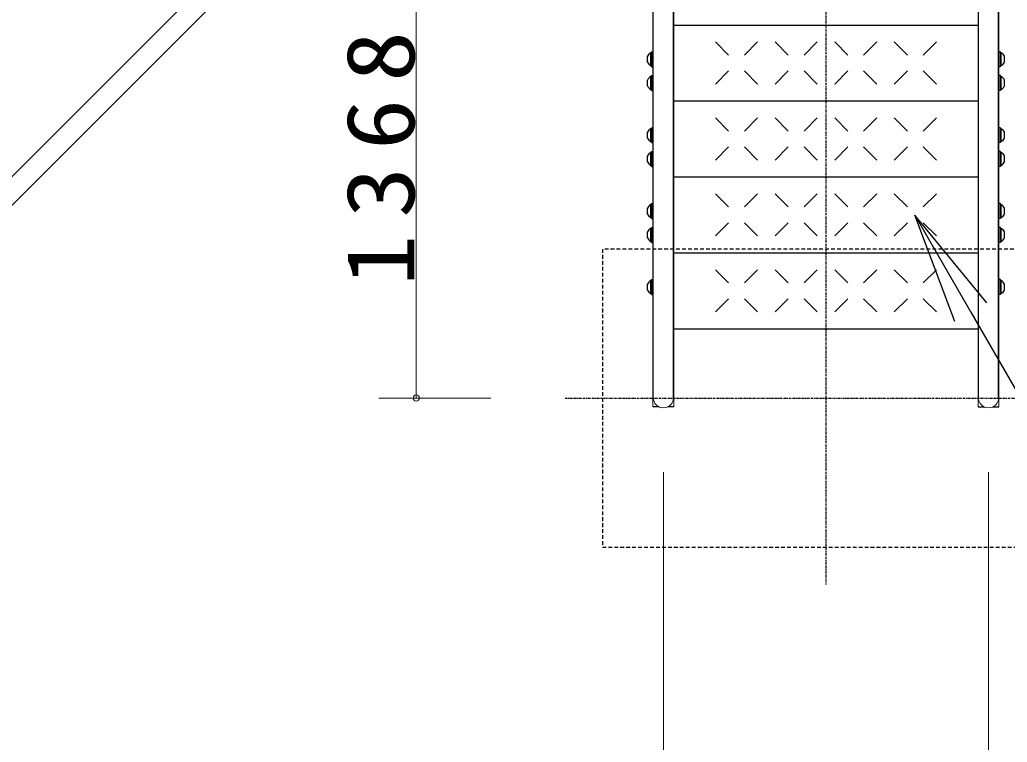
# Model space of a CAD drawing. Units: millimetres, scale not verified. Extents: x -19538 to 12, y -3090 to 13350.
# Drawn here: x -15905 to -14579, y 7690 to 8660 of the extents above; entities that cross this region are included whole.
import ezdxf

# ---------------------------------------------------------------- set-up
doc = ezdxf.new("R2010")
doc.units = ezdxf.units.MM
doc.linetypes.add('USER2', pattern=[6, 3, -1, 1, -1])
doc.linetypes.add('USER4', pattern=[8, 5, -3])
doc.layers.add('線', color=2, linetype='Continuous', lineweight=25)
doc.layers.add('補助', color=2, linetype='Continuous', lineweight=13)
doc.styles.add('ＭＳ ゴシック', font='')
doc.styles.get('ＭＳ ゴシック').set_extended_font_data('MS Gothic')

# ---------------------------------------------------------------- blocks, each defined once
blk = doc.blocks.new('dimension_origin')
at = {"color": 0, "linetype": 'Continuous', "lineweight": -2}
blk.add_circle((0, 0), 1.25, dxfattribs=at)

msp = doc.modelspace()

# ---------------------------------------------------------------- linework, layer by layer
at = {"layer": '線', "color": 20, "linetype": 'USER2'}
for p, q in [((-14822.533, 9894.998), (-14822.533, 7902.283)), ((-15172.533, 8152.283), (-14472.533, 8152.283))]:
    msp.add_line(p, q, dxfattribs=at)
at = {"layer": '線', "color": 7, "lineweight": 13}
for p, q in [((-17385.085, 6979.695), (-15178.395, 9186.385)), ((-17365.852, 6960.462), (-15159.162, 9167.152)), ((-15054.733, 8140.479), (-15054.733, 9157.614)), ((-15026.733, 8140.479), (-15026.733, 9157.614)), ((-14618.333, 8140.479), (-14618.333, 9157.614)), ((-14590.333, 8140.479), (-14590.333, 9157.614))]:
    msp.add_line(p, q, dxfattribs=at)
at = {"layer": '線'}
for p, q in [((-15054.333, 8152.781), (-15054.333, 9157.614)), ((-15027.133, 8152.781), (-15027.133, 9157.614)), ((-14617.933, 8152.781), (-14617.933, 9157.614)), ((-14590.733, 8152.781), (-14590.733, 9157.614)), ((-15026.733, 8652.866), (-14618.333, 8652.866)), ((-14953.14, 8612.52), (-14970.818, 8630.198)), ((-14914.249, 8630.198), (-14931.927, 8612.52)), ((-14873.14, 8612.52), (-14890.818, 8630.198)), ((-14834.249, 8630.198), (-14851.927, 8612.52)), ((-14793.14, 8612.52), (-14810.818, 8630.198)), ((-14754.249, 8630.198), (-14771.927, 8612.52)), ((-14713.14, 8612.52), (-14730.818, 8630.198)), ((-14674.249, 8630.198), (-14691.927, 8612.52)), ((-15056.733, 8615.611), (-15057.733, 8615.611)), ((-15057.733, 8598.311), (-15057.733, 8615.611)), ((-15056.733, 8616.961), (-15054.733, 8616.961)), ((-15056.733, 8596.961), (-15056.733, 8616.961)), ((-15056.733, 8598.311), (-15056.733, 8615.611)), ((-15054.733, 8596.961), (-15054.733, 8616.961)), ((-14588.333, 8616.961), (-14590.333, 8616.961)), ((-14590.333, 8596.961), (-14590.333, 8616.961)), ((-14588.333, 8596.961), (-14588.333, 8616.961)), ((-14588.333, 8615.611), (-14587.333, 8615.611)), ((-14588.333, 8598.311), (-14588.333, 8615.611)), ((-14587.333, 8598.311), (-14587.333, 8615.611)), ((-15062.083, 8602.961), (-15062.083, 8610.961)), ((-14582.983, 8602.961), (-14582.983, 8610.961)), ((-15056.733, 8598.311), (-15057.733, 8598.311)), ((-15056.733, 8596.961), (-15054.733, 8596.961)), ((-14953.14, 8591.307), (-14970.818, 8573.629)), ((-14914.249, 8573.629), (-14931.927, 8591.307)), ((-14873.14, 8591.307), (-14890.818, 8573.629)), ((-14834.249, 8573.629), (-14851.927, 8591.307)), ((-14793.14, 8591.307), (-14810.818, 8573.629)), ((-14754.249, 8573.629), (-14771.927, 8591.307)), ((-14713.14, 8591.307), (-14730.818, 8573.629)), ((-14674.249, 8573.629), (-14691.927, 8591.307)), ((-14588.333, 8596.961), (-14590.333, 8596.961)), ((-14588.333, 8598.311), (-14587.333, 8598.311)), ((-15062.083, 8571.056), (-15062.083, 8579.056)), ((-15056.733, 8583.706), (-15057.733, 8583.706)), ((-15057.733, 8566.406), (-15057.733, 8583.706)), ((-15056.733, 8585.056), (-15054.733, 8585.056)), ((-15056.733, 8565.056), (-15056.733, 8585.056)), ((-15056.733, 8566.406), (-15056.733, 8583.706)), ((-15054.733, 8565.056), (-15054.733, 8585.056)), ((-14588.333, 8585.056), (-14590.333, 8585.056)), ((-14590.333, 8565.056), (-14590.333, 8585.056)), ((-14588.333, 8565.056), (-14588.333, 8585.056)), ((-14588.333, 8583.706), (-14587.333, 8583.706)), ((-14588.333, 8566.406), (-14588.333, 8583.706)), ((-14587.333, 8566.406), (-14587.333, 8583.706)), ((-14582.983, 8571.056), (-14582.983, 8579.056)), ((-15056.733, 8566.406), (-15057.733, 8566.406)), ((-15056.733, 8565.056), (-15054.733, 8565.056)), ((-14588.333, 8565.056), (-14590.333, 8565.056)), ((-14588.333, 8566.406), (-14587.333, 8566.406)), ((-15026.733, 8550.961), (-14618.333, 8550.961)), ((-14953.14, 8510.615), (-14970.818, 8528.292)), ((-14914.249, 8528.292), (-14931.927, 8510.615)), ((-14873.14, 8510.615), (-14890.818, 8528.292)), ((-14834.249, 8528.292), (-14851.927, 8510.615)), ((-14793.14, 8510.615), (-14810.818, 8528.292)), ((-14754.249, 8528.292), (-14771.927, 8510.615)), ((-14713.14, 8510.615), (-14730.818, 8528.292)), ((-14674.249, 8528.292), (-14691.927, 8510.615)), ((-15056.733, 8513.706), (-15057.733, 8513.706)), ((-15057.733, 8496.406), (-15057.733, 8513.706)), ((-15056.733, 8515.056), (-15054.733, 8515.056)), ((-15056.733, 8495.056), (-15056.733, 8515.056)), ((-15056.733, 8496.406), (-15056.733, 8513.706)), ((-15054.733, 8495.056), (-15054.733, 8515.056)), ((-14588.333, 8515.056), (-14590.333, 8515.056)), ((-14590.333, 8495.056), (-14590.333, 8515.056)), ((-14588.333, 8495.056), (-14588.333, 8515.056)), ((-14588.333, 8513.706), (-14587.333, 8513.706)), ((-14588.333, 8496.406), (-14588.333, 8513.706)), ((-14587.333, 8496.406), (-14587.333, 8513.706)), ((-15062.083, 8501.056), (-15062.083, 8509.056)), ((-15056.733, 8496.406), (-15057.733, 8496.406)), ((-14588.333, 8496.406), (-14587.333, 8496.406)), ((-14582.983, 8501.056), (-14582.983, 8509.056)), ((-15056.733, 8495.056), (-15054.733, 8495.056)), ((-15056.733, 8483.151), (-15054.733, 8483.151)), ((-15056.733, 8463.151), (-15056.733, 8483.151)), ((-15054.733, 8463.151), (-15054.733, 8483.151)), ((-14953.14, 8489.402), (-14970.818, 8471.724)), ((-14914.249, 8471.724), (-14931.927, 8489.402)), ((-14873.14, 8489.402), (-14890.818, 8471.724)), ((-14834.249, 8471.724), (-14851.927, 8489.402)), ((-14793.14, 8489.402), (-14810.818, 8471.724)), ((-14754.249, 8471.724), (-14771.927, 8489.402)), ((-14713.14, 8489.402), (-14730.818, 8471.724)), ((-14674.249, 8471.724), (-14691.927, 8489.402)), ((-14588.333, 8495.056), (-14590.333, 8495.056)), ((-14588.333, 8483.151), (-14590.333, 8483.151)), ((-14590.333, 8463.151), (-14590.333, 8483.151)), ((-14588.333, 8463.151), (-14588.333, 8483.151)), ((-15062.083, 8469.151), (-15062.083, 8477.151)), ((-15056.733, 8481.801), (-15057.733, 8481.801)), ((-15057.733, 8464.501), (-15057.733, 8481.801)), ((-15056.733, 8464.501), (-15056.733, 8481.801)), ((-14588.333, 8481.801), (-14587.333, 8481.801)), ((-14588.333, 8464.501), (-14588.333, 8481.801)), ((-14587.333, 8464.501), (-14587.333, 8481.801)), ((-14582.983, 8469.151), (-14582.983, 8477.151)), ((-15056.733, 8464.501), (-15057.733, 8464.501)), ((-15056.733, 8463.151), (-15054.733, 8463.151)), ((-14588.333, 8463.151), (-14590.333, 8463.151)), ((-14588.333, 8464.501), (-14587.333, 8464.501)), ((-15026.733, 8449.056), (-14618.333, 8449.056)), ((-14953.14, 8408.71), (-14970.818, 8426.387)), ((-14914.249, 8426.387), (-14931.927, 8408.71)), ((-14873.14, 8408.71), (-14890.818, 8426.387)), ((-14834.249, 8426.387), (-14851.927, 8408.71)), ((-14793.14, 8408.71), (-14810.818, 8426.387)), ((-14754.249, 8426.387), (-14771.927, 8408.71)), ((-14713.14, 8408.71), (-14730.818, 8426.387)), ((-14674.249, 8426.387), (-14691.927, 8408.71)), ((-15062.083, 8399.151), (-15062.083, 8407.151)), ((-15056.733, 8411.801), (-15057.733, 8411.801)), ((-15057.733, 8394.501), (-15057.733, 8411.801)), ((-15056.733, 8413.151), (-15054.733, 8413.151)), ((-15056.733, 8393.151), (-15056.733, 8413.151)), ((-15056.733, 8394.501), (-15056.733, 8411.801)), ((-15054.733, 8393.151), (-15054.733, 8413.151)), ((-14588.333, 8413.151), (-14590.333, 8413.151)), ((-14590.333, 8393.151), (-14590.333, 8413.151)), ((-14588.333, 8393.151), (-14588.333, 8413.151)), ((-14588.333, 8411.801), (-14587.333, 8411.801)), ((-14588.333, 8394.501), (-14588.333, 8411.801)), ((-14587.333, 8394.501), (-14587.333, 8411.801)), ((-14582.983, 8399.151), (-14582.983, 8407.151)), ((-15056.733, 8394.501), (-15057.733, 8394.501)), ((-15056.733, 8393.151), (-15054.733, 8393.151)), ((-14588.333, 8393.151), (-14590.333, 8393.151)), ((-14588.333, 8394.501), (-14587.333, 8394.501)), ((-15056.733, 8379.895), (-15057.733, 8379.895)), ((-15057.733, 8362.595), (-15057.733, 8379.895)), ((-15056.733, 8381.245), (-15054.733, 8381.245)), ((-15056.733, 8361.245), (-15056.733, 8381.245)), ((-15056.733, 8362.595), (-15056.733, 8379.895)), ((-15054.733, 8361.245), (-15054.733, 8381.245)), ((-14953.14, 8387.496), (-14970.818, 8369.819)), ((-14914.249, 8369.819), (-14931.927, 8387.496)), ((-14873.14, 8387.496), (-14890.818, 8369.819)), ((-14834.249, 8369.819), (-14851.927, 8387.496)), ((-14793.14, 8387.496), (-14810.818, 8369.819)), ((-14754.249, 8369.819), (-14771.927, 8387.496)), ((-14713.14, 8387.496), (-14730.818, 8369.819)), ((-14674.249, 8369.819), (-14691.927, 8387.496)), ((-14588.333, 8381.245), (-14590.333, 8381.245)), ((-14590.333, 8361.245), (-14590.333, 8381.245)), ((-14588.333, 8361.245), (-14588.333, 8381.245)), ((-14588.333, 8379.895), (-14587.333, 8379.895)), ((-14588.333, 8362.595), (-14588.333, 8379.895)), ((-14587.333, 8362.595), (-14587.333, 8379.895)), ((-15062.083, 8367.245), (-15062.083, 8375.245)), ((-14582.983, 8367.245), (-14582.983, 8375.245)), ((-15056.733, 8362.595), (-15057.733, 8362.595)), ((-15056.733, 8361.245), (-15054.733, 8361.245)), ((-14588.333, 8361.245), (-14590.333, 8361.245)), ((-14588.333, 8362.595), (-14587.333, 8362.595)), ((-15026.733, 8347.151), (-14618.333, 8347.151)), ((-14953.14, 8306.804), (-14970.818, 8324.481)), ((-14914.249, 8324.481), (-14931.927, 8306.804)), ((-14873.14, 8306.804), (-14890.818, 8324.481)), ((-14834.249, 8324.481), (-14851.927, 8306.804)), ((-14793.14, 8306.804), (-14810.818, 8324.481)), ((-14754.249, 8324.481), (-14771.927, 8306.804)), ((-14713.14, 8306.804), (-14730.818, 8324.481)), ((-14674.249, 8324.481), (-14691.927, 8306.804)), ((-15056.733, 8311.245), (-15054.733, 8311.245)), ((-15056.733, 8291.245), (-15056.733, 8311.245)), ((-15054.733, 8291.245), (-15054.733, 8311.245)), ((-14588.333, 8311.245), (-14590.333, 8311.245)), ((-14590.333, 8291.245), (-14590.333, 8311.245)), ((-14588.333, 8291.245), (-14588.333, 8311.245)), ((-15062.083, 8297.245), (-15062.083, 8305.245)), ((-15056.733, 8309.895), (-15057.733, 8309.895)), ((-15057.733, 8292.595), (-15057.733, 8309.895)), ((-15056.733, 8292.595), (-15056.733, 8309.895)), ((-14588.333, 8309.895), (-14587.333, 8309.895)), ((-14588.333, 8292.595), (-14588.333, 8309.895)), ((-14587.333, 8292.595), (-14587.333, 8309.895)), ((-14582.983, 8297.245), (-14582.983, 8305.245)), ((-15056.733, 8292.595), (-15057.733, 8292.595)), ((-15056.733, 8291.245), (-15054.733, 8291.245)), ((-14953.14, 8285.591), (-14970.818, 8267.913)), ((-14914.249, 8267.913), (-14931.927, 8285.591)), ((-14873.14, 8285.591), (-14890.818, 8267.913)), ((-14834.249, 8267.913), (-14851.927, 8285.591)), ((-14793.14, 8285.591), (-14810.818, 8267.913)), ((-14754.249, 8267.913), (-14771.927, 8285.591)), ((-14713.14, 8285.591), (-14730.818, 8267.913)), ((-14674.249, 8267.913), (-14691.927, 8285.591)), ((-14588.333, 8291.245), (-14590.333, 8291.245)), ((-14588.333, 8292.595), (-14587.333, 8292.595)), ((-15026.733, 8245.245), (-14618.333, 8245.245)), ((-15046.531, 8140.479), (-15054.733, 8140.479)), ((-15026.733, 8140.479), (-15034.936, 8140.479)), ((-14618.333, 8140.479), (-14610.131, 8140.479)), ((-14598.536, 8140.479), (-14590.333, 8140.479))]:
    msp.add_line(p, q, dxfattribs=at)
at = {"layer": '線', "color": 4, "linetype": 'USER4'}
msp.add_lwpolyline([(-15122.533, 8352.283), (-15122.533, 7952.283), (-14522.533, 7952.283), (-14522.533, 8352.283)], close=True, dxfattribs=at)
at = {"layer": '線'}
for centre, start, end in [((-15053.147, 8606.961), 117.93242, 155.88589), ((-14591.92, 8606.961), 24.11411, 62.06758), ((-15053.147, 8606.961), 204.11411, 242.06758), ((-14591.92, 8606.961), 297.93242, 335.88589), ((-15053.147, 8575.056), 117.93242, 155.88589), ((-14591.92, 8575.056), 24.11411, 62.06758), ((-15053.147, 8575.056), 204.11411, 242.06758), ((-14591.92, 8575.056), 297.93242, 335.88589), ((-15053.147, 8505.056), 117.93242, 155.88589), ((-14591.92, 8505.056), 24.11411, 62.06758), ((-15053.147, 8505.056), 204.11411, 242.06758), ((-14591.92, 8505.056), 297.93242, 335.88589), ((-15053.147, 8473.151), 117.93242, 155.88589), ((-14591.92, 8473.151), 24.11411, 62.06758), ((-15053.147, 8473.151), 204.11411, 242.06758), ((-14591.92, 8473.151), 297.93242, 335.88589), ((-15053.147, 8403.151), 117.93242, 155.88589), ((-14591.92, 8403.151), 24.11411, 62.06758), ((-15053.147, 8403.151), 204.11411, 242.06758), ((-14591.92, 8403.151), 297.93242, 335.88589), ((-15053.147, 8371.245), 117.93242, 155.88589), ((-14591.92, 8371.245), 24.11411, 62.06758), ((-15053.147, 8371.245), 204.11411, 242.06758), ((-14591.92, 8371.245), 297.93242, 335.88589), ((-15053.147, 8301.245), 117.93242, 155.88589), ((-14591.92, 8301.245), 24.11411, 62.06758), ((-15053.147, 8301.245), 204.11411, 242.06758), ((-14591.92, 8301.245), 297.93242, 335.88589)]:
    msp.add_arc(centre, 9.791, start, end, dxfattribs=at)
at = {"layer": '線', "color": 7, "lineweight": 13}
for centre in [(-15040.733, 8152.781), (-14604.333, 8152.781)]:
    msp.add_arc(centre, 13.6, 180, 0, dxfattribs=at)
at = {"layer": '補助'}
for p, q in [((-15372.533, 8152.283), (-15372.533, 9519.998)), ((-15272.533, 8152.283), (-15422.533, 8152.283)), ((-15040.733, 8052.781), (-15040.733, 7402.283)), ((-14604.333, 8052.781), (-14604.333, 7402.283))]:
    msp.add_line(p, q, dxfattribs=at)
at = {"layer": '補助', "lineweight": 25}
for p, q in [((-14649.736, 8255.147), (-14703.086, 8397.551)), ((-14606.435, 8280.147), (-14703.086, 8397.551)), ((-14703.086, 8397.551), (-14628.086, 8267.647)), ((-14628.086, 8267.647), (-14322.533, 7738.415))]:
    msp.add_line(p, q, dxfattribs=at)

# ---------------------------------------------------------------- block references
at = {"layer": '補助', "xscale": 3.33, "yscale": 3.33, "rotation": 90}
msp.add_blockref('dimension_origin', (-15372.533, 8152.283), dxfattribs=at)

# ---------------------------------------------------------------- texts
at = {"layer": '補助', "insert": (-15373.533, 8485.188), "char_height": 91.64, "attachment_point": 8, "rotation": 90, "style": 'ＭＳ ゴシック'}
msp.add_mtext('\\T1.33;\\W1.1;1368', dxfattribs=at)

doc.saveas('drawing.dxf')
